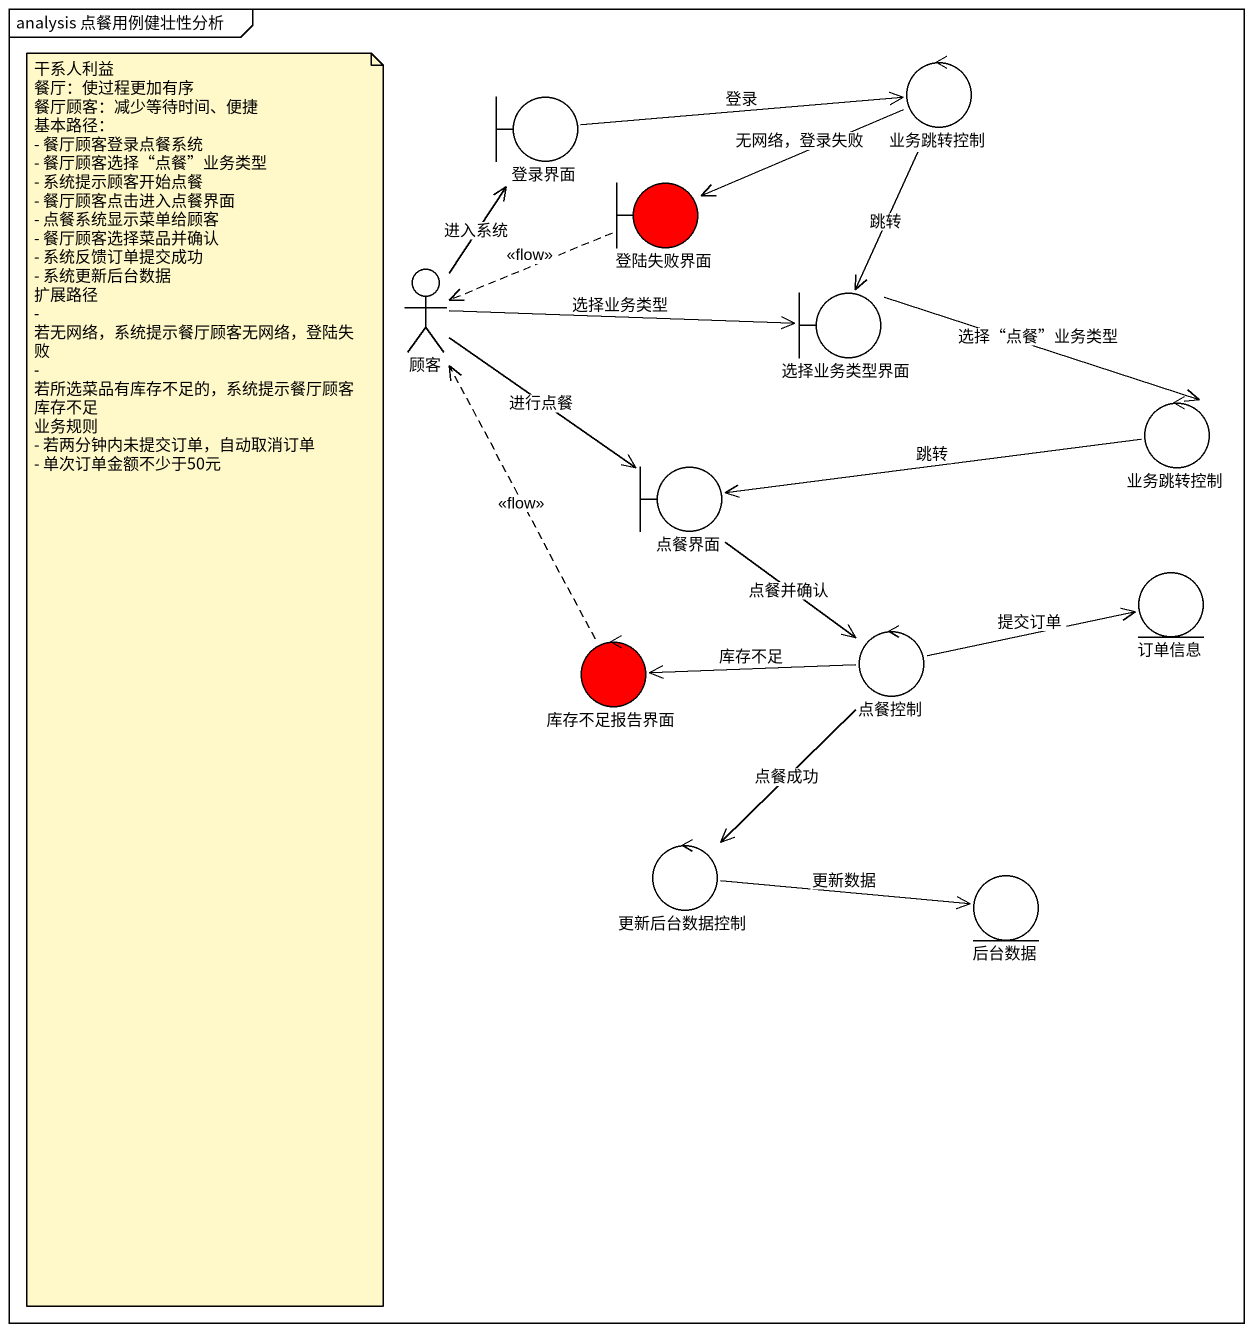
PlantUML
@startuml
mainframe analysis 点餐用例健壮性分析
control 业务跳转控制
boundary 登录界面
boundary 登陆失败界面 #FF0000
actor 顾客
boundary 选择业务类型界面
control "业务跳转控制" as 业务跳转控制_2
boundary 点餐界面
entity 订单信息
control 库存不足报告界面 #FF0000
control 点餐控制
control 更新后台数据控制
entity 后台数据
业务跳转控制 -left-> 登陆失败界面 : 无网络，登录失败
业务跳转控制 --> 选择业务类型界面 : 跳转
登录界面 -right-> 业务跳转控制 : 登录
登陆失败界面 .left.> 顾客 : <<flow>>
顾客 -up-> 登录界面 : 进入系统
顾客 -right-> 选择业务类型界面 : 选择业务类型
顾客 --> 点餐界面 : 进行点餐
选择业务类型界面 -right-> 业务跳转控制_2 : 选择“点餐”业务类型
业务跳转控制_2 -left-> 点餐界面 : 跳转
点餐界面 --> 点餐控制 : 点餐并确认
库存不足报告界面 .up.> 顾客 : <<flow>>
点餐控制 -right-> 订单信息 : 提交订单
点餐控制 -left-> 库存不足报告界面 : 库存不足
点餐控制 --> 更新后台数据控制 : 点餐成功
更新后台数据控制 -right-> 后台数据 : 更新数据
note as N1
  干系人利益
  餐厅：使过程更加有序
  餐厅顾客：减少等待时间、便捷
  基本路径：
  - 餐厅顾客登录点餐系统
  - 餐厅顾客选择“点餐”业务类型
  - 系统提示顾客开始点餐
  - 餐厅顾客点击进入点餐界面
  - 点餐系统显示菜单给顾客
  - 餐厅顾客选择菜品并确认
  - 系统反馈订单提交成功
  - 系统更新后台数据
  扩展路径
  - 若无网络，系统提示餐厅顾客无网络，登陆失败
  - 若所选菜品有库存不足的，系统提示餐厅顾客库存不足
  业务规则
  - 若两分钟内未提交订单，自动取消订单
  - 单次订单金额不少于50元
end note
@enduml
